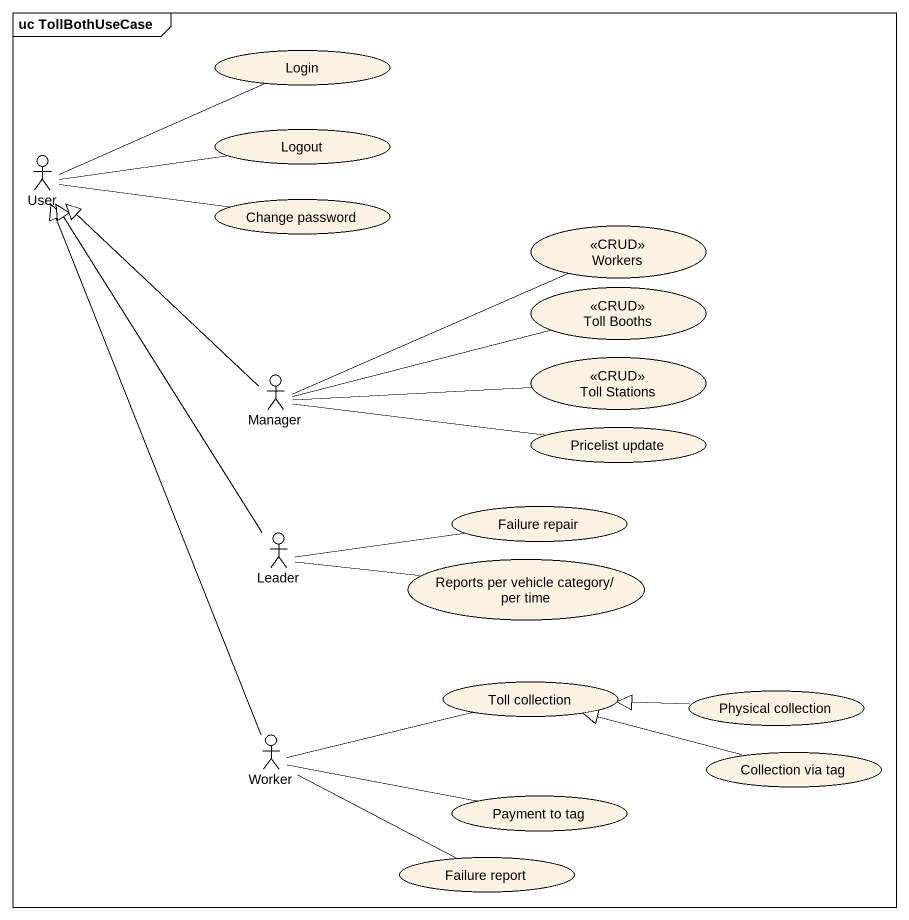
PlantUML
@startuml
mainframe uc TollBothUseCase
usecase Login
usecase Logout
actor User
usecase "Change password" as Change_password
usecase Workers <<CRUD>>
usecase "Toll Booths" as Toll_Booths <<CRUD>>
actor Manager
usecase "Toll Stations" as Toll_Stations <<CRUD>>
usecase "Pricelist update" as Pricelist_update
usecase "Failure repair" as Failure_repair
actor Leader
usecase "Reports per vehicle category/ per time" as Reports_per_vehicle
usecase "Toll collection" as Toll_collection
usecase "Physical collection" as Physical_collection
actor Worker
usecase "Payment to tag" as Payment_to_tag
usecase "Collection via tag" as Collection_via_tag
usecase "Failure report" as Failure_report
User -right- Login
User -right- Logout
User -right- Change_password
Manager -up-|> User
Manager -right- Workers
Manager -right- Toll_Booths
Manager -right- Toll_Stations
Manager -right- Pricelist_update
Leader -up-|> User
Leader -right- Failure_repair
Leader -right- Reports_per_vehicle
Physical_collection -left-|> Toll_collection
Worker -up-|> User
Worker -right- Toll_collection
Worker -right- Payment_to_tag
Worker -right- Failure_report
Collection_via_tag -left-|> Toll_collection
@enduml
